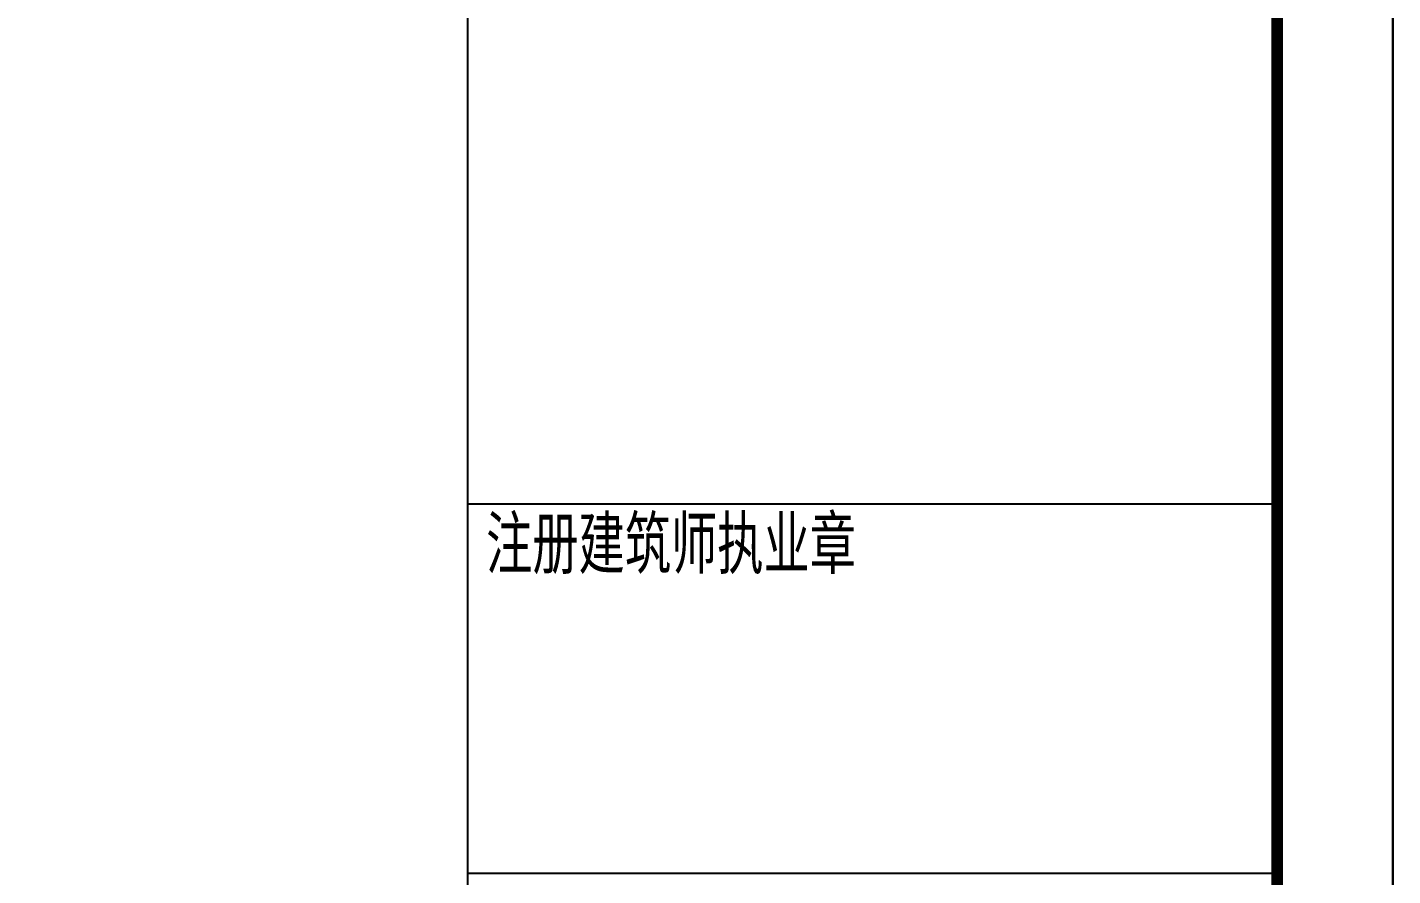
# Model space of a CAD drawing. Header units: millimetres. Extents: x -981077 to -572908, y -546666 to -409449.
# Drawn here: x -727432 to -715621, y -493042 to -485698 of the extents above; entities that cross this region are included whole.
import ezdxf
from ezdxf.enums import TextEntityAlignment as Align

# ---------------------------------------------------------------- set-up
doc = ezdxf.new("R2010")
doc.units = ezdxf.units.MM
doc.header["$LTSCALE"] = 1000
doc.layers.add('图框', color=7, linetype='Continuous')
doc.styles.add('HZTXT2', font='txt.shx', dxfattribs={"width": 0.8, "bigfont": 'hztxt.shx'})

msp = doc.modelspace()

# ---------------------------------------------------------------- linework, layer by layer
at = {"layer": '图框'}
for p, q in [((-723620.886, -536753.458), (-723620.886, -479353.458)), ((-723620.886, -489821.668), (-716620.886, -489821.668)), ((-723620.886, -493021.668), (-716620.886, -493021.668))]:
    msp.add_line(p, q, dxfattribs=at)
for points in [[(-799720.886, -537753.458), (-799720.886, -478353.458), (-715620.886, -478353.458), (-715620.886, -537753.458)], [(-799720.886, -537753.458), (-715620.886, -537753.458), (-715620.886, -478353.458), (-799720.886, -478353.458)]]:
    msp.add_lwpolyline(points, close=True, dxfattribs=at)
at = {"layer": '图框', "const_width": 100}
msp.add_lwpolyline([(-797220.886, -536753.458), (-716620.886, -536753.458), (-716620.886, -479353.458), (-797220.886, -479353.458)], close=True, dxfattribs=at)

# ---------------------------------------------------------------- texts
at = {"layer": '图框', "style": 'HZTXT2', "width": 0.8}
msp.add_text('注册建筑师执业章', height=500, dxfattribs=at).set_placement((-721863.909, -490151.855), align=Align.MIDDLE)

doc.saveas('drawing.dxf')
